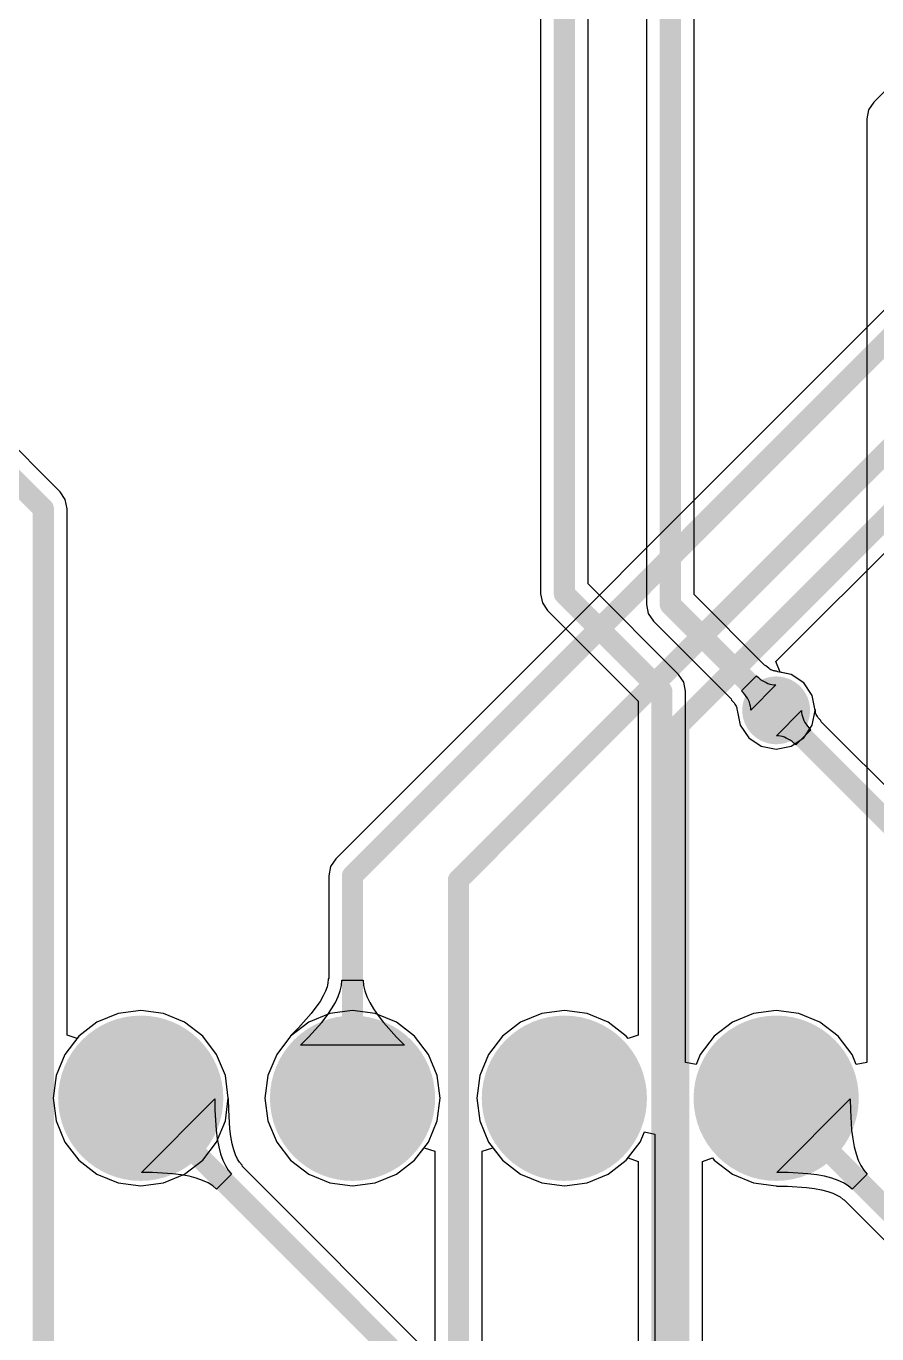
# Model space of a CAD drawing. Header units: millimetres. Extents: x 6.5 to 10.45, y 0.98 to 5.86.
# Drawn here: x 7.696 to 8.098, y 3.764 to 4.381 of the extents above; entities that cross this region are included whole.
import ezdxf

# ---------------------------------------------------------------- set-up
doc = ezdxf.new("R2010")
doc.units = ezdxf.units.MM
doc.header["$MEASUREMENT"] = 0
for name, color, linetype in [('BottomLayer', 5, 'Continuous'), ('BottomSolder', 6, 'Continuous'), ('MultiLayer', 9, 'Continuous'), ('PadHoleLayer', 156, 'Continuous'), ('TopLayer', 1, 'Continuous'), ('TopSolder', 216, 'Continuous'), ('ViaHoleLayer', 16, 'Continuous')]:
    doc.layers.add(name, color=color, linetype=linetype)

# ---------------------------------------------------------------- blocks, each defined once
blk = doc.blocks.new('STM32_DIP_73')
at = {"layer": 'BottomLayer', "const_width": 0.035}
for points in [[(-0.0175, -0.2, 1), (0.0175, -0.2, 1)], [(-0.0175, -0.3, 1), (0.0175, -0.3, 1)], [(-0.0175, -0.4, 1), (0.0175, -0.4, 1)], [(-0.0175, -0.5, 1), (0.0175, -0.5, 1)]]:
    blk.add_lwpolyline(points, format="xyb", close=True, dxfattribs=at)
at = {"layer": 'BottomSolder', "const_width": 0.039}
for points in [[(-0.0195, -0.2, 1), (0.0195, -0.2, 1)], [(-0.0195, -0.3, 1), (0.0195, -0.3, 1)], [(-0.0195, -0.4, 1), (0.0195, -0.4, 1)], [(-0.0195, -0.5, 1), (0.0195, -0.5, 1)]]:
    blk.add_lwpolyline(points, format="xyb", close=True, dxfattribs=at)
at = {"layer": 'MultiLayer', "const_width": 0.035}
for points in [[(-0.0175, -0.2, 1), (0.0175, -0.2, 1)], [(-0.0175, -0.3, 1), (0.0175, -0.3, 1)], [(-0.0175, -0.4, 1), (0.0175, -0.4, 1)], [(-0.0175, -0.5, 1), (0.0175, -0.5, 1)]]:
    blk.add_lwpolyline(points, format="xyb", close=True, dxfattribs=at)
at = {"layer": 'PadHoleLayer', "const_width": 0.015}
for points in [[(-0.0075, -0.2, 1), (0.0075, -0.2, 1)], [(-0.0075, -0.3, 1), (0.0075, -0.3, 1)], [(-0.0075, -0.4, 1), (0.0075, -0.4, 1)], [(-0.0075, -0.5, 1), (0.0075, -0.5, 1)]]:
    blk.add_lwpolyline(points, format="xyb", close=True, dxfattribs=at)
at = {"layer": 'TopLayer', "const_width": 0.035}
for points in [[(-0.0175, -0.2, 1), (0.0175, -0.2, 1)], [(-0.0175, -0.3, 1), (0.0175, -0.3, 1)], [(-0.0175, -0.4, 1), (0.0175, -0.4, 1)], [(-0.0175, -0.5, 1), (0.0175, -0.5, 1)]]:
    blk.add_lwpolyline(points, format="xyb", close=True, dxfattribs=at)
at = {"layer": 'TopSolder', "const_width": 0.039}
for points in [[(-0.0195, -0.2, 1), (0.0195, -0.2, 1)], [(-0.0195, -0.3, 1), (0.0195, -0.3, 1)], [(-0.0195, -0.4, 1), (0.0195, -0.4, 1)], [(-0.0195, -0.5, 1), (0.0195, -0.5, 1)]]:
    blk.add_lwpolyline(points, format="xyb", close=True, dxfattribs=at)

msp = doc.modelspace()

# ---------------------------------------------------------------- linework, layer by layer
at = {"layer": 'BottomLayer'}
for p, q in [((8.27707, 4.42293), (7.84207, 3.98793)), ((8.0499, 4.08104), (8.32265, 4.35378)), ((8.05191, 4.07597), (8.0499, 4.08104)), ((8.05702, 4.07496), (8.05191, 4.07597)), ((8.06298, 4.07098), (8.05702, 4.07496)), ((8.06696, 4.06502), (8.06298, 4.07098)), ((8.06821, 4.05874), (8.06696, 4.06502)), ((8.05012, 4.046), (8.062, 4.05788)), ((8.062, 4.05788), (8.06203, 4.05693)), ((8.06203, 4.05693), (8.06216, 4.05599)), ((8.06216, 4.05599), (8.06237, 4.05506)), ((8.06237, 4.05506), (8.06267, 4.05413)), ((8.06267, 4.05413), (8.06306, 4.05321)), ((8.06849, 4.05812), (8.06821, 4.05874)), ((8.06851, 4.05748), (8.06849, 4.05812)), ((8.06856, 4.05714), (8.06851, 4.05748)), ((8.06864, 4.05678), (8.06856, 4.05714)), ((8.06876, 4.05641), (8.06864, 4.05678)), ((8.06893, 4.056), (8.06876, 4.05641)), ((8.06917, 4.05554), (8.06893, 4.056)), ((8.06948, 4.05505), (8.06917, 4.05554)), ((8.06988, 4.05451), (8.06948, 4.05505)), ((8.07036, 4.05393), (8.06988, 4.05451)), ((8.07106, 4.05319), (8.07036, 4.05393)), ((8.06634, 4.04873), (8.05927, 4.04166)), ((8.06306, 4.05321), (8.06354, 4.0523)), ((8.06354, 4.0523), (8.06411, 4.0514)), ((8.06411, 4.0514), (8.06476, 4.0505)), ((8.06476, 4.0505), (8.06551, 4.04961)), ((8.06551, 4.04961), (8.06634, 4.04873)), ((8.0713, 4.05256), (8.07106, 4.05319)), ((8.21193, 3.91193), (8.0713, 4.05256)), ((8.05107, 4.04597), (8.05012, 4.046)), ((8.05201, 4.04584), (8.05107, 4.04597)), ((8.05294, 4.04563), (8.05201, 4.04584)), ((8.05387, 4.04533), (8.05294, 4.04563)), ((8.05479, 4.04494), (8.05387, 4.04533)), ((8.0557, 4.04446), (8.05479, 4.04494)), ((8.0566, 4.04389), (8.0557, 4.04446)), ((8.0575, 4.04324), (8.0566, 4.04389)), ((8.05839, 4.04249), (8.0575, 4.04324)), ((8.05927, 4.04166), (8.05839, 4.04249)), ((7.84207, 3.98793), (7.83964, 3.98429)), ((7.83964, 3.98429), (7.83878, 3.98)), ((7.83878, 3.98), (7.83878, 3.98)), ((7.83878, 3.98), (7.83878, 3.93167)), ((7.83853, 3.93117), (7.83837, 3.92926)), ((7.83878, 3.93167), (7.83853, 3.93117)), ((7.84481, 3.92826), (7.845, 3.93064)), ((7.845, 3.93064), (7.855, 3.93064)), ((7.855, 3.93064), (7.8552, 3.92826)), ((7.83725, 3.92556), (7.83614, 3.92326)), ((7.83798, 3.92757), (7.83725, 3.92556)), ((7.83837, 3.92926), (7.83798, 3.92757)), ((7.84324, 3.92304), (7.84422, 3.92572)), ((7.84422, 3.92572), (7.84481, 3.92826)), ((7.8552, 3.92826), (7.85578, 3.92572)), ((7.85578, 3.92572), (7.85675, 3.92304)), ((7.83272, 3.91789), (7.83044, 3.91492)), ((7.83464, 3.92069), (7.83272, 3.91789)), ((7.83614, 3.92326), (7.83464, 3.92069)), ((7.84012, 3.91721), (7.84188, 3.9202)), ((7.84188, 3.9202), (7.84324, 3.92304)), ((7.85675, 3.92304), (7.85812, 3.9202)), ((7.85812, 3.9202), (7.85987, 3.91721)), ((7.7393, 3.91494), (7.72932, 3.91081)), ((7.75, 3.91635), (7.7393, 3.91494)), ((7.7607, 3.91494), (7.75, 3.91635)), ((7.77068, 3.91081), (7.7607, 3.91494)), ((7.83044, 3.91492), (7.82446, 3.90818)), ((7.83544, 3.91078), (7.83798, 3.91407)), ((7.83798, 3.91407), (7.84012, 3.91721)), ((7.85987, 3.91721), (7.86202, 3.91407)), ((7.86202, 3.91407), (7.86456, 3.91078)), ((7.72932, 3.91081), (7.72076, 3.90424)), ((7.77924, 3.90424), (7.77068, 3.91081)), ((7.82446, 3.90818), (7.82088, 3.90456)), ((7.8292, 3.90374), (7.83544, 3.91078)), ((7.86456, 3.91078), (7.8708, 3.90374)), ((7.72076, 3.90424), (7.71419, 3.89568)), ((7.78581, 3.89568), (7.77924, 3.90424)), ((7.82074, 3.90422), (7.81419, 3.89568)), ((7.82088, 3.90456), (7.82074, 3.90422)), ((7.8255, 3.9), (7.8292, 3.90374)), ((7.8745, 3.9), (7.8255, 3.9)), ((7.8708, 3.90374), (7.8745, 3.9)), ((7.71419, 3.89568), (7.71006, 3.8857)), ((7.78994, 3.8857), (7.78581, 3.89568)), ((7.81419, 3.89568), (7.81006, 3.8857)), ((7.71006, 3.8857), (7.70865, 3.875)), ((7.79135, 3.875), (7.78994, 3.8857)), ((7.81006, 3.8857), (7.80865, 3.875)), ((7.70865, 3.875), (7.71006, 3.8643)), ((7.78994, 3.8643), (7.79135, 3.875)), ((7.80865, 3.875), (7.81006, 3.8643)), ((8.05035, 3.84), (8.085, 3.87465)), ((8.085, 3.87465), (8.08503, 3.86938)), ((8.08503, 3.86938), (8.08559, 3.85999)), ((7.71006, 3.8643), (7.71419, 3.85432)), ((7.78581, 3.85432), (7.78994, 3.8643)), ((7.81006, 3.8643), (7.81419, 3.85432)), ((7.98581, 3.85432), (7.98778, 3.85908)), ((7.98778, 3.85908), (7.99278, 3.85809)), ((7.99278, 3.85809), (7.99278, 3.69365)), ((8.08559, 3.85999), (8.08613, 3.85587)), ((8.08613, 3.85587), (8.08683, 3.85213)), ((7.71419, 3.85432), (7.72076, 3.84576)), ((7.77924, 3.84576), (7.78581, 3.85432)), ((7.81419, 3.85432), (7.82076, 3.84576)), ((7.87924, 3.84576), (7.88378, 3.85168)), ((7.88378, 3.85168), (7.88878, 3.84998)), ((7.88878, 3.84998), (7.88878, 3.66265)), ((7.91122, 3.84998), (7.91622, 3.85168)), ((7.91122, 3.658), (7.91122, 3.84998)), ((7.91622, 3.85168), (7.92076, 3.84576)), ((7.97924, 3.84576), (7.98581, 3.85432)), ((8.08683, 3.85213), (8.0877, 3.84878)), ((7.72076, 3.84576), (7.72932, 3.83919)), ((7.77068, 3.83919), (7.77924, 3.84576)), ((7.82076, 3.84576), (7.82932, 3.83919)), ((7.87068, 3.83919), (7.87924, 3.84576)), ((7.92076, 3.84576), (7.92932, 3.83919)), ((7.97068, 3.83919), (7.97924, 3.84576)), ((8.01522, 3.8452), (8.01995, 3.84681)), ((8.01522, 3.689), (8.01522, 3.8452)), ((8.01995, 3.84681), (8.02076, 3.84576)), ((8.02076, 3.84576), (8.02932, 3.83919)), ((8.0877, 3.84878), (8.08875, 3.84581)), ((8.08875, 3.84581), (8.08995, 3.84322)), ((7.72932, 3.83919), (7.7393, 3.83506)), ((7.7607, 3.83506), (7.77068, 3.83919)), ((7.82932, 3.83919), (7.8393, 3.83506)), ((7.8607, 3.83506), (7.87068, 3.83919)), ((7.92932, 3.83919), (7.9393, 3.83506)), ((7.9607, 3.83506), (7.97068, 3.83919)), ((8.02932, 3.83919), (8.0393, 3.83506)), ((8.05562, 3.83997), (8.05035, 3.84)), ((8.06501, 3.83941), (8.05562, 3.83997)), ((8.06913, 3.83887), (8.06501, 3.83941)), ((8.07287, 3.83817), (8.06913, 3.83887)), ((8.07622, 3.8373), (8.07287, 3.83817)), ((8.09288, 3.83919), (8.08581, 3.83212)), ((8.08995, 3.84322), (8.09133, 3.84101)), ((8.09133, 3.84101), (8.09288, 3.83919)), ((7.7393, 3.83506), (7.75, 3.83365)), ((7.75, 3.83365), (7.7607, 3.83506)), ((7.8393, 3.83506), (7.85, 3.83365)), ((7.85, 3.83365), (7.8607, 3.83506)), ((7.9393, 3.83506), (7.95, 3.83365)), ((7.95, 3.83365), (7.9607, 3.83506)), ((8.0393, 3.83506), (8.04998, 3.83365)), ((8.04998, 3.83365), (8.05031, 3.83351)), ((8.05031, 3.83351), (8.05541, 3.83348)), ((8.05541, 3.83348), (8.06439, 3.83294)), ((8.06439, 3.83294), (8.06811, 3.83246)), ((8.06811, 3.83246), (8.07145, 3.83183)), ((8.07145, 3.83183), (8.07433, 3.83108)), ((8.07919, 3.83625), (8.07622, 3.8373)), ((8.08178, 3.83505), (8.07919, 3.83625)), ((8.08399, 3.83367), (8.08178, 3.83505)), ((8.08581, 3.83212), (8.08399, 3.83367)), ((8.07433, 3.83108), (8.07674, 3.83023)), ((8.07674, 3.83023), (8.07867, 3.82933)), ((8.07867, 3.82933), (8.08014, 3.82841)), ((8.08014, 3.82841), (8.08161, 3.82717)), ((8.08161, 3.82717), (8.08214, 3.827)), ((8.08214, 3.827), (8.48585, 3.42329))]:
    msp.add_line(p, q, dxfattribs=at)
at = {"layer": 'BottomLayer', "const_width": 0.01}
for points in [[(7.85, 3.98), (8.285, 4.415)], [(7.9, 3.978), (8.312, 4.39)], [(8.004, 4.051), (8.318, 4.365)], [(8.05, 4.058), (8.204, 3.904)], [(8.004, 3.689), (8.004, 4.051)], [(7.85, 3.875), (7.85, 3.98)], [(7.9, 3.658), (7.9, 3.978)], [(8.05, 3.875), (9.145, 2.78)]]:
    msp.add_lwpolyline(points, dxfattribs=at)
at = {"layer": 'BottomLayer'}
for points, const_width in [([(8.044, 4.058, 1), (8.056, 4.058, 1)], 0.012), ([(8.0475, 4.058, 1), (8.0525, 4.058, 1)], 0.005), ([(8.0015, 4.051, 1), (8.0065, 4.051, 1)], 0.005), ([(8.0015, 4.051, 1), (8.0065, 4.051, 1)], 0.005), ([(7.8475, 3.98, 1), (7.8525, 3.98, 1)], 0.005), ([(7.8475, 3.98, 1), (7.8525, 3.98, 1)], 0.005), ([(7.8975, 3.978, 1), (7.9025, 3.978, 1)], 0.005), ([(7.8975, 3.978, 1), (7.9025, 3.978, 1)], 0.005), ([(7.8475, 3.875, 1), (7.8525, 3.875, 1)], 0.005), ([(8.0475, 3.875, 1), (8.0525, 3.875, 1)], 0.005)]:
    msp.add_lwpolyline(points, format="xyb", close=True, dxfattribs=dict(at, const_width=const_width))
at = {"layer": 'BottomSolder', "const_width": 0.016}
msp.add_lwpolyline([(8.042, 4.058, 1), (8.058, 4.058, 1)], format="xyb", close=True, dxfattribs=at)
at = {"layer": 'MultiLayer', "const_width": 0.012}
msp.add_lwpolyline([(8.044, 4.058, 1), (8.056, 4.058, 1)], format="xyb", close=True, dxfattribs=at)
at = {"layer": 'TopLayer'}
for p, q in [((7.71193, 4.16106), (7.3187, 4.55429)), ((7.98878, 4.44998), (7.98878, 4.108)), ((8.01122, 4.11265), (8.01122, 4.44998)), ((8.18478, 4.43365), (8.09607, 4.34493)), ((7.93878, 4.41833), (7.93878, 4.113)), ((7.96122, 4.11765), (7.96122, 4.41833)), ((8.09607, 4.34493), (8.09364, 4.34129)), ((8.09364, 4.34129), (8.09278, 4.337)), ((8.09278, 4.337), (8.09278, 4.337)), ((8.09278, 4.337), (8.09278, 3.89191)), ((7.71436, 4.15742), (7.71193, 4.16106)), ((7.71193, 4.16106), (7.71193, 4.16106)), ((7.71522, 4.15313), (7.71436, 4.15742)), ((7.71522, 3.9048), (7.71522, 4.15313)), ((7.71522, 4.15313), (7.71522, 4.15313)), ((8.00393, 4.07493), (7.96122, 4.11765)), ((7.93878, 4.113), (7.93878, 4.113)), ((7.93878, 4.113), (7.93964, 4.10871)), ((8.04456, 4.0793), (8.01122, 4.11265)), ((7.93964, 4.10871), (7.94207, 4.10507)), ((7.94207, 4.10507), (7.98478, 4.06235)), ((7.98878, 4.108), (7.98878, 4.108)), ((7.98878, 4.108), (7.98964, 4.10371)), ((7.98964, 4.10371), (7.99207, 4.10007)), ((7.99207, 4.10007), (8.0287, 4.06344)), ((8.04519, 4.07906), (8.04456, 4.0793)), ((8.04593, 4.07836), (8.04519, 4.07906)), ((8.04651, 4.07788), (8.04593, 4.07836)), ((8.00636, 4.07129), (8.00393, 4.07493)), ((8.00393, 4.07493), (8.00393, 4.07493)), ((8.03366, 4.06727), (8.04073, 4.07434)), ((8.04073, 4.07434), (8.04161, 4.07351)), ((8.04161, 4.07351), (8.0425, 4.07276)), ((8.0425, 4.07276), (8.0434, 4.07211)), ((8.0434, 4.07211), (8.0443, 4.07154)), ((8.04705, 4.07748), (8.04651, 4.07788)), ((8.04754, 4.07717), (8.04705, 4.07748)), ((8.04799, 4.07693), (8.04754, 4.07717)), ((8.04841, 4.07676), (8.04799, 4.07693)), ((8.04878, 4.07664), (8.04841, 4.07676)), ((8.04914, 4.07656), (8.04878, 4.07664)), ((8.04948, 4.07651), (8.04914, 4.07656)), ((8.05012, 4.07649), (8.04948, 4.07651)), ((8.05074, 4.07621), (8.05012, 4.07649)), ((8.05702, 4.07496), (8.05074, 4.07621)), ((8.06298, 4.07098), (8.05702, 4.07496)), ((8.00722, 4.067), (8.00636, 4.07129)), ((8.00722, 3.89191), (8.00722, 4.067)), ((8.03449, 4.06639), (8.03366, 4.06727)), ((8.03524, 4.0655), (8.03449, 4.06639)), ((8.04988, 4.07), (8.038, 4.05812)), ((8.0443, 4.07154), (8.04521, 4.07106)), ((8.04521, 4.07106), (8.04613, 4.07067)), ((8.04613, 4.07067), (8.04706, 4.07037)), ((8.04706, 4.07037), (8.04799, 4.07016)), ((8.04799, 4.07016), (8.04893, 4.07003)), ((8.04893, 4.07003), (8.04988, 4.07)), ((8.06696, 4.06502), (8.06298, 4.07098)), ((7.98478, 4.06235), (7.98478, 3.9048)), ((8.0287, 4.06344), (8.02894, 4.06281)), ((8.02894, 4.06281), (8.02964, 4.06207)), ((8.02964, 4.06207), (8.03012, 4.06149)), ((8.03012, 4.06149), (8.03052, 4.06095)), ((8.03052, 4.06095), (8.03083, 4.06046)), ((8.03083, 4.06046), (8.03107, 4.06001)), ((8.03107, 4.06001), (8.03124, 4.05959)), ((8.03124, 4.05959), (8.03136, 4.05922)), ((8.03589, 4.0646), (8.03524, 4.0655)), ((8.03646, 4.0637), (8.03589, 4.0646)), ((8.03694, 4.06279), (8.03646, 4.0637)), ((8.03733, 4.06187), (8.03694, 4.06279)), ((8.03763, 4.06094), (8.03733, 4.06187)), ((8.03784, 4.06001), (8.03763, 4.06094)), ((8.03797, 4.05907), (8.03784, 4.06001)), ((8.06835, 4.058), (8.06696, 4.06502)), ((8.03136, 4.05922), (8.03144, 4.05886)), ((8.03144, 4.05886), (8.03149, 4.05852)), ((8.03149, 4.05852), (8.03151, 4.05788)), ((8.03151, 4.05788), (8.03179, 4.05726)), ((8.03179, 4.05726), (8.03304, 4.05098)), ((8.038, 4.05812), (8.03797, 4.05907)), ((8.06696, 4.05098), (8.06835, 4.058)), ((8.03304, 4.05098), (8.03702, 4.04502)), ((8.06298, 4.04502), (8.06696, 4.05098)), ((8.03702, 4.04502), (8.04298, 4.04104)), ((8.04298, 4.04104), (8.05, 4.03965)), ((8.05, 4.03965), (8.05702, 4.04104)), ((8.05702, 4.04104), (8.06298, 4.04502)), ((7.7393, 3.91494), (7.72932, 3.91081)), ((7.75, 3.91635), (7.7393, 3.91494)), ((7.7607, 3.91494), (7.75, 3.91635)), ((7.77068, 3.91081), (7.7607, 3.91494)), ((7.8393, 3.91494), (7.82932, 3.91081)), ((7.85, 3.91635), (7.8393, 3.91494)), ((7.8607, 3.91494), (7.85, 3.91635)), ((7.87068, 3.91081), (7.8607, 3.91494)), ((7.9393, 3.91494), (7.92932, 3.91081)), ((7.95, 3.91635), (7.9393, 3.91494)), ((7.9607, 3.91494), (7.95, 3.91635)), ((7.97068, 3.91081), (7.9607, 3.91494)), ((8.0393, 3.91494), (8.02932, 3.91081)), ((8.05, 3.91635), (8.0393, 3.91494)), ((8.0607, 3.91494), (8.05, 3.91635)), ((8.07068, 3.91081), (8.0607, 3.91494)), ((7.72932, 3.91081), (7.72076, 3.90424)), ((7.77924, 3.90424), (7.77068, 3.91081)), ((7.82932, 3.91081), (7.82076, 3.90424)), ((7.87924, 3.90424), (7.87068, 3.91081)), ((7.92932, 3.91081), (7.92076, 3.90424)), ((7.97924, 3.90424), (7.97068, 3.91081)), ((8.02932, 3.91081), (8.02076, 3.90424)), ((8.07924, 3.90424), (8.07068, 3.91081)), ((7.71995, 3.90319), (7.71522, 3.9048)), ((7.72076, 3.90424), (7.71995, 3.90319)), ((7.78581, 3.89568), (7.77924, 3.90424)), ((7.82076, 3.90424), (7.81419, 3.89568)), ((7.88581, 3.89568), (7.87924, 3.90424)), ((7.92076, 3.90424), (7.91419, 3.89568)), ((7.98005, 3.90319), (7.97924, 3.90424)), ((7.98478, 3.9048), (7.98005, 3.90319)), ((8.02076, 3.90424), (8.01419, 3.89568)), ((8.08581, 3.89568), (8.07924, 3.90424)), ((7.78994, 3.8857), (7.78581, 3.89568)), ((7.81419, 3.89568), (7.81006, 3.8857)), ((7.88994, 3.8857), (7.88581, 3.89568)), ((7.91419, 3.89568), (7.91006, 3.8857)), ((8.01419, 3.89568), (8.01222, 3.89092)), ((8.08778, 3.89092), (8.08581, 3.89568)), ((8.01222, 3.89092), (8.00722, 3.89191)), ((8.09278, 3.89191), (8.08778, 3.89092)), ((7.79135, 3.87502), (7.78994, 3.8857)), ((7.81006, 3.8857), (7.80865, 3.875)), ((7.89135, 3.875), (7.88994, 3.8857)), ((7.91006, 3.8857), (7.90865, 3.875)), ((7.75035, 3.84), (7.785, 3.87465)), ((7.785, 3.87465), (7.78503, 3.86938)), ((7.79149, 3.87469), (7.79135, 3.87502)), ((7.79152, 3.86959), (7.79149, 3.87469)), ((7.80865, 3.875), (7.81006, 3.8643)), ((7.88994, 3.8643), (7.89135, 3.875)), ((7.90865, 3.875), (7.91006, 3.8643)), ((7.78503, 3.86938), (7.78559, 3.85999)), ((7.79206, 3.86061), (7.79152, 3.86959)), ((7.81006, 3.8643), (7.81419, 3.85432)), ((7.88581, 3.85432), (7.88994, 3.8643)), ((7.91006, 3.8643), (7.91419, 3.85432)), ((7.78559, 3.85999), (7.78613, 3.85587)), ((7.78613, 3.85587), (7.78683, 3.85213)), ((7.79254, 3.85689), (7.79206, 3.86061)), ((7.79317, 3.85355), (7.79254, 3.85689)), ((7.78683, 3.85213), (7.7877, 3.84878)), ((7.79392, 3.85067), (7.79317, 3.85355)), ((7.79477, 3.84826), (7.79392, 3.85067)), ((7.81419, 3.85432), (7.82076, 3.84576)), ((7.87924, 3.84576), (7.88581, 3.85432)), ((7.91419, 3.85432), (7.92076, 3.84576)), ((7.7877, 3.84878), (7.78875, 3.84581)), ((7.78875, 3.84581), (7.78995, 3.84322)), ((7.79567, 3.84633), (7.79477, 3.84826)), ((7.79659, 3.84486), (7.79567, 3.84633)), ((7.79783, 3.84339), (7.79659, 3.84486)), ((7.82076, 3.84576), (7.82932, 3.83919)), ((7.87068, 3.83919), (7.87924, 3.84576)), ((7.92076, 3.84576), (7.92932, 3.83919)), ((7.97068, 3.83919), (7.97924, 3.84576)), ((7.97924, 3.84576), (7.98005, 3.84681)), ((7.98005, 3.84681), (7.98478, 3.8452)), ((7.98478, 3.8452), (7.98478, 3.66099)), ((7.75562, 3.83997), (7.75035, 3.84)), ((7.76501, 3.83941), (7.75562, 3.83997)), ((7.76913, 3.83887), (7.76501, 3.83941)), ((7.77287, 3.83817), (7.76913, 3.83887)), ((7.77622, 3.8373), (7.77287, 3.83817)), ((7.79288, 3.83919), (7.78581, 3.83212)), ((7.78995, 3.84322), (7.79133, 3.84101)), ((7.79133, 3.84101), (7.79288, 3.83919)), ((7.798, 3.84286), (7.79783, 3.84339)), ((7.97793, 3.66293), (7.798, 3.84286)), ((7.82932, 3.83919), (7.8393, 3.83506)), ((7.8607, 3.83506), (7.87068, 3.83919)), ((7.92932, 3.83919), (7.9393, 3.83506)), ((7.9607, 3.83506), (7.97068, 3.83919)), ((7.77919, 3.83625), (7.77622, 3.8373)), ((7.78178, 3.83505), (7.77919, 3.83625)), ((7.78399, 3.83367), (7.78178, 3.83505)), ((7.78581, 3.83212), (7.78399, 3.83367)), ((7.8393, 3.83506), (7.85, 3.83365)), ((7.85, 3.83365), (7.8607, 3.83506)), ((7.9393, 3.83506), (7.95, 3.83365)), ((7.95, 3.83365), (7.9607, 3.83506))]:
    msp.add_line(p, q, dxfattribs=at)
at = {"layer": 'TopLayer', "const_width": 0.01}
for points in [[(7.26571, 4.59142), (7.704, 4.15313)], [(8, 4.108), (8, 4.495)], [(7.95, 4.113), (7.95, 4.475)], [(7.704, 3.377), (7.704, 4.15313)], [(7.95, 4.113), (7.996, 4.067)], [(8, 4.108), (8.05, 4.058)], [(7.996, 3.128), (7.996, 4.067)], [(7.75, 3.875), (7.97, 3.655)]]:
    msp.add_lwpolyline(points, dxfattribs=at)
at = {"layer": 'TopLayer'}
for points, const_width in [([(7.7015, 4.15313, 1), (7.7065, 4.15313, 1)], 0.005), ([(7.7015, 4.15313, 1), (7.7065, 4.15313, 1)], 0.005), ([(7.9475, 4.113, 1), (7.9525, 4.113, 1)], 0.005), ([(7.9475, 4.113, 1), (7.9525, 4.113, 1)], 0.005), ([(7.9975, 4.108, 1), (8.0025, 4.108, 1)], 0.005), ([(7.9975, 4.108, 1), (8.0025, 4.108, 1)], 0.005), ([(7.9935, 4.067, 1), (7.9985, 4.067, 1)], 0.005), ([(7.9935, 4.067, 1), (7.9985, 4.067, 1)], 0.005), ([(8.044, 4.058, 1), (8.056, 4.058, 1)], 0.012), ([(8.0475, 4.058, 1), (8.0525, 4.058, 1)], 0.005), ([(7.7475, 3.875, 1), (7.7525, 3.875, 1)], 0.005)]:
    msp.add_lwpolyline(points, format="xyb", close=True, dxfattribs=dict(at, const_width=const_width))
at = {"layer": 'TopSolder', "const_width": 0.016}
msp.add_lwpolyline([(8.042, 4.058, 1), (8.058, 4.058, 1)], format="xyb", close=True, dxfattribs=at)
at = {"layer": 'ViaHoleLayer', "const_width": 0.006}
msp.add_lwpolyline([(8.047, 4.058, 1), (8.053, 4.058, 1)], format="xyb", close=True, dxfattribs=at)

# ---------------------------------------------------------------- block references
at = {"rotation": 90}
msp.add_blockref('STM32_DIP_73', (7.55, 3.875), dxfattribs=at)

doc.saveas('drawing.dxf')
